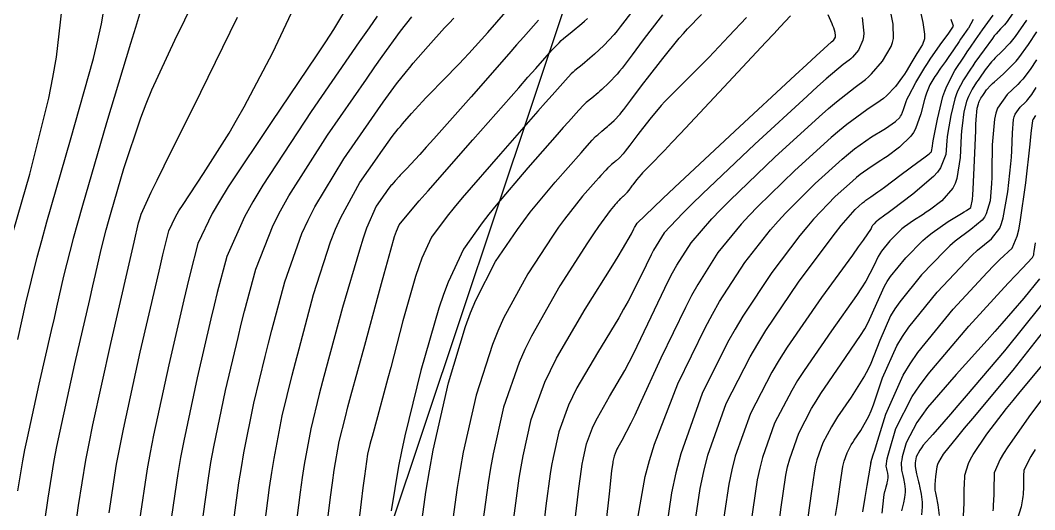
# Model space of a CAD drawing. Header units: metres. Extents: x 837476 to 838477, y 1189012 to 1191014.
# Drawn here: x 837689.9 to 837773.6, y 1189616.1 to 1189656.4 of the extents above; entities that cross this region are included whole.
import ezdxf

# ---------------------------------------------------------------- set-up
doc = ezdxf.new("R2010")
doc.units = ezdxf.units.M
doc.header["$LTSCALE"] = 0.3
for name, color, linetype in [('CORREDORVIA', 94, 'Continuous'), ('COTAS 10', 1, 'Continuous'), ('COTAS INT', 252, 'Continuous')]:
    doc.layers.add(name, color=color, linetype=linetype)

msp = doc.modelspace()

# ---------------------------------------------------------------- linework, layer by layer
at = {"layer": 'CORREDORVIA'}
msp.add_lwpolyline([(837910.676, 1191000.965), (838246.889, 1191005.3), (838347.391, 1190870.925), (838423.516, 1190628.699), (838450.215, 1190473.685), (838321.32, 1190375.615), (838242.09, 1190297.633), (838236.889, 1190068.622), (838166.593, 1189160.17), (837860.483, 1189307.124), (837593.191, 1189234.399), (837744.487, 1189686.609), (837700.859, 1189887.9), (837671.347, 1190075.087), (837676.273, 1190181.696), (837885.383, 1190229.429), (837983.184, 1190344.12), (837817.554, 1190502.187), (837798.033, 1190660.17), (837963.574, 1190795.982)], close=True, dxfattribs=at)
at = {"layer": 'COTAS 10'}
for points in [[(837688.97, 1189637.947), (837690.638, 1189643.76), (837692.223, 1189650.009), (837692.558, 1189651.714), (837692.849, 1189653.409), (837693.527, 1189659.439)], [(837697.182, 1189615.827), (837697.811, 1189619.847), (837698.072, 1189621.226), (837698.371, 1189622.72), (837699.761, 1189629.075), (837701.116, 1189634.933), (837701.392, 1189636.113), (837701.624, 1189637.101), (837702.105, 1189639.075), (837702.667, 1189640.239), (837702.95, 1189640.717), (837703.289, 1189641.262), (837704.974, 1189643.793), (837707.096, 1189647.134), (837707.711, 1189648.19), (837708.338, 1189649.302), (837710.7, 1189653.793), (837712.682, 1189657.983)], [(837709.751, 1189612.775), (837710.421, 1189617.911), (837710.608, 1189619.149), (837710.796, 1189620.306), (837711.48, 1189623.82), (837712.296, 1189627.174), (837712.567, 1189628.23), (837712.857, 1189629.342), (837714.067, 1189633.82), (837715.466, 1189638.183), (837715.876, 1189639.222), (837716.295, 1189640.188), (837717.887, 1189643.067), (837719.302, 1189645.108), (837719.608, 1189645.546), (837719.878, 1189645.928), (837720.545, 1189646.847), (837721.051, 1189647.479), (837721.219, 1189647.68), (837721.399, 1189647.893), (837722.151, 1189648.757), (837723.056, 1189649.747), (837723.334, 1189650.04), (837723.623, 1189650.341), (837724.762, 1189651.495), (837726.065, 1189652.835), (837726.456, 1189653.253), (837726.861, 1189653.691), (837728.436, 1189655.443), (837729.92, 1189657.124)], [(837735.647, 1189615.282), (837735.936, 1189617.843), (837736.154, 1189619.433), (837736.222, 1189619.839), (837736.294, 1189620.229), (837736.581, 1189621.511), (837737.063, 1189622.83), (837737.256, 1189623.242), (837737.476, 1189623.676), (837738.489, 1189625.413), (837739.733, 1189627.561), (837740.099, 1189628.253), (837740.474, 1189628.988), (837741.906, 1189631.995), (837743.32, 1189634.929), (837743.683, 1189635.617), (837744.035, 1189636.251), (837745.204, 1189638.094), (837746.929, 1189640.082), (837747.631, 1189640.808), (837748.431, 1189641.61), (837752.129, 1189645.139), (837755.779, 1189648.474), (837756.548, 1189649.153), (837757.213, 1189649.727), (837758.741, 1189650.919), (837759.604, 1189651.555), (837759.849, 1189651.778), (837760.096, 1189652.022), (837761.012, 1189653.073), (837761.714, 1189654.262), (837761.827, 1189654.593), (837761.905, 1189654.924), (837761.889, 1189656.126), (837761.666, 1189657.219)], [(837771.765, 1189657.013), (837771.298, 1189656.348), (837771.185, 1189656.2), (837771.079, 1189656.069), (837770.752, 1189655.727), (837770.37, 1189655.318), (837770.229, 1189655.144), (837770.072, 1189654.943), (837769.378, 1189653.999), (837768.634, 1189652.943), (837768.446, 1189652.671), (837768.266, 1189652.408), (837767.679, 1189651.536), (837767.192, 1189650.588), (837767.075, 1189650.279), (837766.965, 1189649.949), (837766.631, 1189648.586), (837766.396, 1189647.184), (837766.348, 1189646.829), (837766.308, 1189646.489), (837766.225, 1189645.382), (837765.79, 1189644.261), (837765.527, 1189643.912), (837765.203, 1189643.547), (837763.518, 1189642.09), (837761.813, 1189640.815), (837761.475, 1189640.564), (837761.196, 1189640.358), (837760.677, 1189639.985), (837760.536, 1189639.887), (837760.496, 1189639.854), (837760.455, 1189639.818), (837760.306, 1189639.669), (837760.176, 1189639.508), (837760.147, 1189639.465), (837760.122, 1189639.423), (837760.056, 1189639.277), (837759.403, 1189638.316), (837759.006, 1189637.761), (837758.517, 1189637.081), (837755.969, 1189633.579), (837753.149, 1189629.486), (837752.488, 1189628.433), (837751.878, 1189627.416), (837750.106, 1189624.031), (837748.851, 1189620.492), (837748.567, 1189619.377), (837748.311, 1189618.204), (837747.615, 1189613.478)], [(837722.39, 1189610.654), (837723.334, 1189617.545), (837723.63, 1189619.301), (837723.94, 1189620.991), (837725.186, 1189626.549), (837726.601, 1189631.203), (837727.019, 1189632.324), (837727.447, 1189633.371), (837729.084, 1189636.549), (837730.877, 1189639.197), (837731.403, 1189639.911), (837731.942, 1189640.617), (837733.996, 1189643.096), (837736.126, 1189645.51), (837736.43, 1189645.854), (837737.057, 1189646.563), (837737.334, 1189646.851), (837737.418, 1189646.929), (837737.504, 1189647.007), (837737.838, 1189647.285), (837738.21, 1189647.59), (837738.32, 1189647.686), (837738.432, 1189647.786), (837738.863, 1189648.188), (837739.348, 1189648.708), (837739.495, 1189648.883), (837739.647, 1189649.071), (837740.243, 1189649.861), (837741.031, 1189650.921), (837741.304, 1189651.28), (837741.601, 1189651.666), (837742.874, 1189653.294), (837744.233, 1189654.949), (837744.585, 1189655.352), (837744.926, 1189655.731), (837746.067, 1189656.9)], [(837759.376, 1189615.92), (837759.582, 1189617.11), (837759.748, 1189618.076), (837760.021, 1189619.692), (837760.034, 1189619.815), (837760.037, 1189619.839), (837760.04, 1189619.859), (837760.044, 1189619.897), (837760.046, 1189619.908), (837760.047, 1189619.91), (837760.048, 1189619.913), (837760.05, 1189619.922), (837760.053, 1189619.93), (837760.053, 1189619.932), (837760.054, 1189619.935), (837760.055, 1189619.943), (837760.056, 1189619.952), (837760.056, 1189619.957), (837760.055, 1189619.965), (837760.053, 1189619.974), (837760.053, 1189619.976), (837760.052, 1189619.979), (837760.05, 1189619.987), (837760.237, 1189620.602), (837760.356, 1189620.986), (837760.504, 1189621.463), (837761.28, 1189623.961), (837762.718, 1189627.177), (837763.283, 1189628.108), (837763.92, 1189629.056), (837766.825, 1189632.626), (837769.626, 1189635.638), (837770.197, 1189636.235), (837770.68, 1189636.729), (837771.688, 1189637.657), (837772.124, 1189638.638), (837772.246, 1189639.166), (837772.368, 1189639.805), (837772.816, 1189643.037), (837773.18, 1189646.229), (837773.249, 1189646.842), (837773.305, 1189647.337), (837773.393, 1189648.151), (837773.397, 1189648.192), (837773.399, 1189648.201), (837773.402, 1189648.21), (837773.417, 1189648.232), (837773.434, 1189648.248), (837773.439, 1189648.252), (837773.455, 1189648.272), (837773.648, 1189648.591)], [(837767.69, 1189615.585), (837767.738, 1189616.64), (837767.748, 1189617.622), (837767.754, 1189617.874), (837767.76, 1189618.118), (837767.792, 1189618.928), (837768.096, 1189619.905), (837768.274, 1189620.254), (837768.492, 1189620.637), (837769.618, 1189622.304), (837771.245, 1189624.425), (837771.78, 1189625.094), (837772.351, 1189625.799), (837774.715, 1189628.642)]]:
    msp.add_lwpolyline(points, dxfattribs=at)
at = {"layer": 'COTAS INT'}
for points in [[(837689.645, 1189630.127), (837690.309, 1189633.129), (837691.252, 1189636.909), (837691.629, 1189638.293), (837692.056, 1189639.824), (837694.016, 1189646.572), (837695.889, 1189653.279), (837696.261, 1189654.784), (837696.569, 1189656.137), (837697.153, 1189659.753)], [(837689.504, 1189600.121), (837691.008, 1189609.376), (837691.318, 1189611.341), (837691.583, 1189613.046), (837692.154, 1189617.048), (837692.66, 1189620.152), (837692.882, 1189621.292), (837693.14, 1189622.553), (837694.37, 1189628.119), (837695.59, 1189633.431), (837695.842, 1189634.532), (837696.057, 1189635.473), (837696.521, 1189637.533), (837696.944, 1189639.174), (837697.133, 1189639.85), (837697.352, 1189640.622), (837698.402, 1189644.211), (837699.809, 1189648.399), (837700.253, 1189649.548), (837700.721, 1189650.694), (837702.61, 1189654.797), (837704.262, 1189658.18)], [(837717.158, 1189658.103), (837715.703, 1189655.666), (837715.049, 1189654.655), (837714.287, 1189653.498), (837710.625, 1189648.103), (837707.026, 1189642.697), (837706.303, 1189641.532), (837705.697, 1189640.511), (837704.498, 1189638.024), (837703.871, 1189635.549), (837703.627, 1189634.536), (837703.352, 1189633.381), (837702.105, 1189628.024), (837700.856, 1189622.237), (837700.58, 1189620.81), (837700.333, 1189619.46), (837699.696, 1189615.217)], [(837740.391, 1189657.242), (837739.368, 1189655.886), (837739.105, 1189655.562), (837738.851, 1189655.261), (837738.006, 1189654.356), (837737.251, 1189653.651), (837737.054, 1189653.475), (837736.862, 1189653.308), (837736.21, 1189652.772), (837735.624, 1189652.285), (837735.473, 1189652.149), (837735.327, 1189652.011), (837734.84, 1189651.507), (837733.74, 1189650.264), (837733.208, 1189649.661), (837732.576, 1189648.946), (837729.473, 1189645.428), (837726.32, 1189641.789), (837725.657, 1189640.998), (837725.085, 1189640.301), (837723.78, 1189638.564), (837722.988, 1189636.819), (837722.74, 1189636.117), (837722.479, 1189635.319), (837721.436, 1189631.647), (837720.429, 1189627.824), (837720.192, 1189626.932), (837719.973, 1189626.112), (837719.333, 1189623.75), (837718.889, 1189622.126), (837718.794, 1189621.772), (837718.711, 1189621.458), (837718.512, 1189620.667), (837718.252, 1189618.858), (837718.13, 1189617.903), (837717.987, 1189616.75), (837717.293, 1189610.943)], [(837764.112, 1189657.247), (837764.336, 1189656.246), (837764.467, 1189655.302), (837764.472, 1189655.093), (837764.462, 1189654.908), (837764.31, 1189654.431), (837764.028, 1189654.014), (837763.936, 1189653.867), (837763.838, 1189653.705), (837763.433, 1189653.006), (837762.954, 1189652.215), (837762.809, 1189651.996), (837762.658, 1189651.777), (837762.069, 1189650.985), (837761.328, 1189650.206), (837761.082, 1189649.995), (837760.817, 1189649.786), (837759.713, 1189649.047), (837758.06, 1189647.841), (837757.45, 1189647.337), (837756.773, 1189646.76), (837753.781, 1189644.06), (837750.723, 1189641.086), (837750.006, 1189640.335), (837749.344, 1189639.616), (837747.423, 1189637.282), (837745.755, 1189634.652), (837745.254, 1189633.747), (837744.735, 1189632.766), (837742.718, 1189628.582), (837740.929, 1189624.693), (837740.554, 1189623.897), (837740.23, 1189623.223), (837739.496, 1189621.804), (837739.159, 1189621.225), (837739.085, 1189621.081), (837739.021, 1189620.943), (837738.86, 1189620.504), (837738.765, 1189620.076), (837738.741, 1189619.946), (837738.718, 1189619.811), (837738.645, 1189619.281), (837738.437, 1189617.405), (837738.329, 1189616.422), (837738.199, 1189615.237)], [(837699.707, 1189656.937), (837699.359, 1189655.842), (837698.951, 1189654.528), (837696.975, 1189647.97), (837694.988, 1189641.178), (837694.572, 1189639.717), (837694.216, 1189638.437), (837693.415, 1189635.331), (837692.851, 1189632.8), (837692.643, 1189631.883), (837692.413, 1189630.872), (837691.398, 1189626.44), (837690.422, 1189622.025), (837690.218, 1189621.025), (837690.041, 1189620.121), (837689.641, 1189617.659)], [(837694.082, 1189612.237), (837694.668, 1189616.438), (837695.278, 1189620.184), (837695.546, 1189621.559), (837695.858, 1189623.081), (837697.342, 1189629.798), (837698.767, 1189635.991), (837699.262, 1189638.146), (837699.627, 1189639.736), (837699.673, 1189639.912), (837699.693, 1189639.984), (837699.716, 1189640.067), (837699.829, 1189640.451), (837700.666, 1189642.269), (837701.147, 1189643.255), (837701.735, 1189644.451), (837704.758, 1189650.514), (837707.77, 1189656.682)], [(837719.316, 1189656.789), (837718.64, 1189655.819), (837717.835, 1189654.66), (837713.863, 1189648.909), (837709.87, 1189642.834), (837709.051, 1189641.471), (837708.358, 1189640.246), (837706.89, 1189636.973), (837706.117, 1189633.998), (837705.862, 1189632.96), (837705.588, 1189631.829), (837704.449, 1189626.973), (837703.341, 1189621.754), (837703.087, 1189620.395), (837702.855, 1189619.073), (837702.21, 1189614.606)], [(837704.723, 1189613.996), (837705.377, 1189618.685), (837705.594, 1189619.979), (837705.826, 1189621.272), (837706.793, 1189625.922), (837707.824, 1189630.277), (837708.097, 1189631.383), (837708.364, 1189632.446), (837709.282, 1189635.922), (837710.727, 1189639.558), (837711.326, 1189640.721), (837712.012, 1189641.952), (837715.205, 1189646.962), (837718.415, 1189651.595), (837719.111, 1189652.588), (837719.723, 1189653.455), (837721.238, 1189655.541), (837722.17, 1189656.732)], [(837707.237, 1189613.385), (837707.899, 1189618.298), (837708.101, 1189619.564), (837708.311, 1189620.789), (837709.137, 1189624.871), (837710.06, 1189628.726), (837710.332, 1189629.807), (837710.61, 1189630.894), (837711.675, 1189634.871), (837713.097, 1189638.87), (837713.601, 1189639.971), (837714.153, 1189641.07), (837716.546, 1189645.015), (837718.858, 1189648.352), (837719.359, 1189649.067), (837719.8, 1189649.691), (837720.891, 1189651.194), (837721.719, 1189652.228), (837721.993, 1189652.557), (837722.288, 1189652.905), (837723.516, 1189654.316), (837724.872, 1189655.811), (837725.247, 1189656.212), (837725.621, 1189656.606)], [(837732.623, 1189656.45), (837731.372, 1189655.039), (837730.814, 1189654.407), (837730.164, 1189653.67), (837727.049, 1189650.139), (837723.974, 1189646.664), (837723.349, 1189645.963), (837722.823, 1189645.376), (837721.739, 1189644.197), (837721.323, 1189643.775), (837721.217, 1189643.665), (837721.116, 1189643.558), (837720.785, 1189643.197), (837720.511, 1189642.882), (837720.445, 1189642.804), (837720.384, 1189642.73), (837720.199, 1189642.5), (837719.955, 1189642.164), (837719.857, 1189642.025), (837719.745, 1189641.865), (837719.229, 1189641.12), (837718.437, 1189639.306), (837718.151, 1189638.472), (837717.836, 1189637.495), (837716.459, 1189632.769), (837715.103, 1189627.791), (837714.802, 1189626.654), (837714.532, 1189625.622), (837713.824, 1189622.769), (837713.281, 1189619.824), (837713.116, 1189618.733), (837712.943, 1189617.524), (837712.265, 1189612.164)], [(837714.779, 1189611.554), (837715.465, 1189617.137), (837715.623, 1189618.318), (837715.766, 1189619.341), (837716.168, 1189621.718), (837716.68, 1189623.754), (837716.894, 1189624.562), (837717.139, 1189625.475), (837718.282, 1189629.655), (837719.43, 1189633.822), (837719.677, 1189634.728), (837719.895, 1189635.525), (837720.428, 1189637.509), (837720.739, 1189638.604), (837720.817, 1189638.842), (837720.891, 1189639.051), (837721.127, 1189639.572), (837722.189, 1189640.853), (837722.784, 1189641.541), (837723.509, 1189642.375), (837727.212, 1189646.594), (837730.982, 1189650.868), (837731.749, 1189651.737), (837732.395, 1189652.469), (837733.731, 1189653.978), (837734.323, 1189654.591), (837734.5, 1189654.758), (837734.684, 1189654.925), (837735.396, 1189655.516), (837736.188, 1189656.167), (837736.421, 1189656.37), (837736.661, 1189656.584)], [(837742.843, 1189656.89), (837741.792, 1189655.537), (837741.517, 1189655.175), (837741.248, 1189654.818), (837740.334, 1189653.575), (837739.514, 1189652.488), (837739.304, 1189652.229), (837739.102, 1189651.988), (837738.434, 1189651.272), (837737.842, 1189650.719), (837737.687, 1189650.581), (837737.536, 1189650.449), (837737.024, 1189650.028), (837736.564, 1189649.646), (837736.445, 1189649.539), (837736.33, 1189649.431), (837735.948, 1189649.035), (837735.085, 1189648.059), (837734.667, 1189647.586), (837734.171, 1189647.024), (837731.735, 1189644.262), (837729.131, 1189641.203), (837728.53, 1189640.455), (837727.981, 1189639.749), (837726.432, 1189637.557), (837725.155, 1189634.859), (837724.778, 1189633.835), (837724.391, 1189632.691), (837722.907, 1189627.557), (837721.59, 1189622.182), (837721.307, 1189620.886), (837721.06, 1189619.674), (837720.464, 1189615.989)], [(837749.789, 1189656.666), (837748.329, 1189655.116), (837746.663, 1189653.362), (837746.239, 1189652.928), (837745.832, 1189652.515), (837744.497, 1189651.21), (837743.335, 1189650.056), (837743.037, 1189649.739), (837742.749, 1189649.422), (837741.792, 1189648.287), (837740.998, 1189647.272), (837740.813, 1189647.031), (837740.642, 1189646.808), (837740.151, 1189646.147), (837739.78, 1189645.654), (837739.685, 1189645.537), (837739.593, 1189645.428), (837739.291, 1189645.104), (837739.023, 1189644.853), (837738.953, 1189644.791), (837738.884, 1189644.731), (837738.653, 1189644.541), (837738.444, 1189644.368), (837738.39, 1189644.319), (837738.338, 1189644.27), (837738.165, 1189644.091), (837737.774, 1189643.649), (837737.585, 1189643.435), (837737.361, 1189643.181), (837736.257, 1189641.93), (837734.753, 1189640.031), (837734.276, 1189639.368), (837733.773, 1189638.645), (837731.736, 1189635.542), (837729.738, 1189631.884), (837729.259, 1189630.812), (837728.812, 1189629.715), (837727.465, 1189625.542), (837726.411, 1189620.839), (837726.148, 1189619.408), (837725.898, 1189617.922), (837725.099, 1189612.092)], [(837753.409, 1189656.807), (837752.559, 1189655.9), (837752.026, 1189655.329), (837751.364, 1189654.621), (837747.899, 1189650.911), (837744.341, 1189647.113), (837743.62, 1189646.349), (837743.014, 1189645.709), (837741.78, 1189644.437), (837741.32, 1189643.98), (837741.202, 1189643.854), (837741.088, 1189643.729), (837740.709, 1189643.28), (837740.395, 1189642.878), (837740.322, 1189642.783), (837740.254, 1189642.694), (837740.06, 1189642.433), (837739.913, 1189642.238), (837739.875, 1189642.191), (837739.839, 1189642.148), (837739.719, 1189642.02), (837739.613, 1189641.921), (837739.585, 1189641.896), (837739.558, 1189641.873), (837739.467, 1189641.797), (837739.384, 1189641.729), (837739.363, 1189641.709), (837739.342, 1189641.69), (837739.274, 1189641.619), (837739.119, 1189641.444), (837739.044, 1189641.359), (837738.955, 1189641.259), (837738.519, 1189640.764), (837737.565, 1189639.445), (837737.15, 1189638.824), (837736.669, 1189638.094), (837734.389, 1189634.534), (837732.029, 1189630.396), (837731.499, 1189629.301), (837731.022, 1189628.228), (837729.744, 1189624.534), (837728.882, 1189620.686), (837728.667, 1189619.516), (837728.462, 1189618.3), (837727.808, 1189613.53)], [(837730.518, 1189614.968), (837731.026, 1189618.678), (837731.185, 1189619.624), (837731.352, 1189620.534), (837732.023, 1189623.526), (837733.146, 1189626.603), (837733.598, 1189627.565), (837734.111, 1189628.576), (837736.474, 1189632.629), (837738.738, 1189636.236), (837739.188, 1189636.966), (837739.563, 1189637.579), (837740.28, 1189638.822), (837740.488, 1189639.254), (837740.542, 1189639.355), (837740.594, 1189639.448), (837740.766, 1189639.72), (837742.099, 1189641.015), (837742.883, 1189641.754), (837743.847, 1189642.658), (837748.825, 1189647.296), (837753.791, 1189651.902), (837754.746, 1189652.785), (837755.519, 1189653.499), (837756.798, 1189654.662), (837756.892, 1189654.731), (837756.919, 1189654.755), (837756.946, 1189654.782), (837757.046, 1189654.897), (837757.116, 1189655.056), (837757.125, 1189655.111), (837757.129, 1189655.17), (837757.102, 1189655.423), (837756.976, 1189655.821), (837756.917, 1189655.971), (837756.847, 1189656.139), (837756.508, 1189656.894)], [(837759.315, 1189656.66), (837759.424, 1189655.628), (837759.45, 1189655.375), (837759.431, 1189655.073), (837759.388, 1189654.795), (837759.029, 1189653.985), (837758.521, 1189653.402), (837758.384, 1189653.267), (837758.248, 1189653.143), (837757.77, 1189652.79), (837756.366, 1189651.613), (837755.647, 1189650.969), (837754.785, 1189650.188), (837750.477, 1189646.217), (837746.139, 1189642.134), (837745.257, 1189641.281), (837744.514, 1189640.549), (837742.985, 1189638.907), (837742.314, 1189637.85), (837742.113, 1189637.486), (837741.904, 1189637.091), (837741.093, 1189635.409), (837740.018, 1189633.283), (837739.644, 1189632.609), (837739.235, 1189631.898), (837737.481, 1189629.021), (837735.793, 1189626.126), (837735.427, 1189625.404), (837735.104, 1189624.716), (837734.302, 1189622.519), (837733.823, 1189620.381), (837733.704, 1189619.731), (837733.59, 1189619.056), (837733.227, 1189616.405), (837732.857, 1189613.159)], [(837740.591, 1189614.152), (837741.414, 1189618.827), (837741.769, 1189620.155), (837742.18, 1189621.498), (837744.122, 1189626.469), (837746.369, 1189631.085), (837746.972, 1189632.203), (837747.566, 1189633.253), (837749.642, 1189636.469), (837751.759, 1189639.15), (837752.38, 1189639.863), (837753.015, 1189640.562), (837755.433, 1189642.982), (837757.679, 1189644.993), (837758.206, 1189645.435), (837758.692, 1189645.828), (837760.104, 1189646.831), (837761.103, 1189647.437), (837761.328, 1189647.578), (837761.531, 1189647.708), (837762.079, 1189648.083), (837762.423, 1189648.421), (837762.498, 1189648.527), (837762.563, 1189648.64), (837762.725, 1189649.093), (837762.945, 1189649.732), (837763.048, 1189649.962), (837763.168, 1189650.214), (837763.753, 1189651.315), (837764.489, 1189652.55), (837764.704, 1189652.887), (837764.925, 1189653.221), (837765.765, 1189654.409), (837766.465, 1189655.361), (837766.598, 1189655.546), (837766.705, 1189655.698), (837766.869, 1189655.961), (837766.784, 1189656.199), (837766.734, 1189656.333), (837766.672, 1189656.498)], [(837768.475, 1189656.497), (837768.093, 1189655.797), (837768.055, 1189655.742), (837767.584, 1189655.073), (837767.449, 1189654.877), (837767.317, 1189654.684), (837766.86, 1189654.002), (837766.429, 1189653.362), (837766.314, 1189653.195), (837766.199, 1189653.031), (837765.799, 1189652.478), (837765.426, 1189651.951), (837765.329, 1189651.805), (837765.235, 1189651.659), (837764.918, 1189651.128), (837764.623, 1189650.438), (837764.542, 1189650.19), (837764.462, 1189649.918), (837764.177, 1189648.733), (837763.734, 1189647.491), (837763.555, 1189647.183), (837763.351, 1189646.891), (837762.408, 1189645.966), (837761.377, 1189645.219), (837761.118, 1189645.039), (837760.87, 1189644.871), (837760.066, 1189644.361), (837759.165, 1189643.72), (837758.855, 1189643.47), (837758.518, 1189643.187), (837757.085, 1189641.903), (837755.307, 1189640.039), (837754.754, 1189639.39), (837754.175, 1189638.684), (837751.861, 1189635.656), (837749.468, 1189632.053), (837748.838, 1189630.984), (837748.223, 1189629.885), (837746.117, 1189625.656), (837744.356, 1189620.691), (837743.958, 1189619.126), (837743.598, 1189617.479), (837742.621, 1189610.848)], [(837745.118, 1189612.163), (837745.955, 1189617.842), (837746.262, 1189619.252), (837746.604, 1189620.591), (837748.112, 1189624.844), (837750.076, 1189628.685), (837750.704, 1189629.765), (837751.37, 1189630.853), (837754.08, 1189634.844), (837756.59, 1189638.218), (837757.128, 1189638.917), (837757.599, 1189639.515), (837758.736, 1189640.825), (837759.358, 1189641.381), (837759.504, 1189641.504), (837759.638, 1189641.612), (837760.029, 1189641.89), (837760.608, 1189642.284), (837760.862, 1189642.466), (837761.156, 1189642.679), (837762.554, 1189643.712), (837763.917, 1189644.729), (837764.416, 1189645.102), (837764.856, 1189645.43), (837764.97, 1189645.525), (837764.992, 1189645.548), (837765.01, 1189645.568), (837765.039, 1189645.628), (837765.116, 1189646.065), (837765.164, 1189646.324), (837765.224, 1189646.642), (837765.536, 1189648.289), (837765.99, 1189650.143), (837766.14, 1189650.592), (837766.299, 1189651.013), (837766.962, 1189652.302), (837767.758, 1189653.487), (837768.002, 1189653.842), (837768.257, 1189654.21), (837768.682, 1189654.814), (837769.262, 1189655.638), (837770.124, 1189656.851)], [(837772.892, 1189656.451), (837771.953, 1189655.113), (837771.725, 1189654.816), (837771.511, 1189654.552), (837770.855, 1189653.866), (837770.3, 1189653.343), (837770.15, 1189653.181), (837770.003, 1189653.013), (837769.483, 1189652.346), (837769.007, 1189651.67), (837768.887, 1189651.496), (837768.772, 1189651.328), (837768.397, 1189650.77), (837768.085, 1189650.164), (837768.01, 1189649.966), (837767.94, 1189649.754), (837767.726, 1189648.883), (837767.567, 1189647.726), (837767.531, 1189647.335), (837767.499, 1189646.913), (837767.411, 1189645.136), (837767.141, 1189643.382), (837766.993, 1189642.976), (837766.814, 1189642.604), (837765.906, 1189641.544), (837764.868, 1189640.787), (837764.607, 1189640.606), (837764.358, 1189640.436), (837763.555, 1189639.924), (837762.815, 1189639.405), (837762.605, 1189639.231), (837762.393, 1189639.044), (837761.61, 1189638.26), (837760.924, 1189637.415), (837760.773, 1189637.19), (837760.639, 1189636.968), (837760.296, 1189636.198), (837759.616, 1189634.923), (837759.27, 1189634.382), (837758.854, 1189633.761), (837756.782, 1189630.841), (837754.531, 1189627.573), (837754.002, 1189626.733), (837753.516, 1189625.92), (837752.101, 1189623.218), (837751.099, 1189620.393), (837750.872, 1189619.503), (837750.668, 1189618.566), (837750.112, 1189614.793)], [(837752.198, 1189612.72), (837752.609, 1189616.108), (837753.024, 1189618.928), (837753.177, 1189619.628), (837753.347, 1189620.294), (837754.096, 1189622.406), (837755.153, 1189624.425), (837755.517, 1189625.033), (837755.912, 1189625.661), (837757.594, 1189628.103), (837759.192, 1189630.441), (837759.533, 1189631.004), (837759.83, 1189631.529), (837760.536, 1189633.12), (837761.156, 1189634.513), (837761.399, 1189634.915), (837761.672, 1189635.323), (837762.914, 1189636.852), (837764.331, 1189638.27), (837764.715, 1189638.608), (837765.094, 1189638.922), (837766.434, 1189639.862), (837767.52, 1189640.514), (837767.739, 1189640.647), (837767.923, 1189640.76), (837768.294, 1189640.999), (837768.426, 1189641.66), (837768.46, 1189642.039), (837768.492, 1189642.504), (837768.597, 1189644.89), (837768.69, 1189647.338), (837768.714, 1189647.841), (837768.738, 1189648.268), (837768.821, 1189649.18), (837768.915, 1189649.56), (837768.945, 1189649.653), (837768.978, 1189649.739), (837769.114, 1189650.004), (837769.278, 1189650.247), (837769.328, 1189650.321), (837769.381, 1189650.397), (837769.588, 1189650.692), (837769.933, 1189651.083), (837770.072, 1189651.219), (837770.23, 1189651.367), (837770.958, 1189652.004), (837771.797, 1189652.814), (837772.025, 1189653.07), (837772.251, 1189653.342), (837773.055, 1189654.44), (837773.737, 1189655.472)], [(837773.707, 1189653.178), (837773.188, 1189652.384), (837772.572, 1189651.582), (837772.371, 1189651.359), (837772.158, 1189651.136), (837771.278, 1189650.326), (837770.504, 1189649.196), (837770.356, 1189648.77), (837770.238, 1189648.296), (837770.055, 1189646.178), (837770.034, 1189643.987), (837770.018, 1189643.467), (837769.998, 1189642.984), (837769.891, 1189641.554), (837769.564, 1189640.471), (837769.407, 1189640.208), (837769.22, 1189639.96), (837768.3, 1189639.195), (837766.999, 1189638.217), (837766.571, 1189637.834), (837766.114, 1189637.403), (837764.218, 1189635.443), (837762.42, 1189633.23), (837762.025, 1189632.64), (837761.674, 1189632.059), (837760.776, 1189630.041), (837760.043, 1189628.135), (837759.796, 1189627.625), (837759.529, 1189627.121), (837758.407, 1189625.366), (837757.293, 1189623.748), (837757.032, 1189623.332), (837756.791, 1189622.93), (837756.09, 1189621.593), (837755.594, 1189620.194), (837755.482, 1189619.754), (837755.381, 1189619.29), (837755.106, 1189617.423), (837754.744, 1189614.661)], [(837757.128, 1189615.607), (837757.29, 1189616.603), (837757.603, 1189618.738), (837757.738, 1189619.652), (837757.787, 1189619.879), (837757.842, 1189620.095), (837758.085, 1189620.78), (837758.428, 1189621.435), (837758.546, 1189621.632), (837758.674, 1189621.836), (837759.22, 1189622.628), (837759.867, 1189623.802), (837760.059, 1189624.246), (837760.257, 1189624.742), (837761.016, 1189626.963), (837762.191, 1189629.604), (837762.651, 1189630.364), (837763.168, 1189631.137), (837765.521, 1189634.034), (837767.87, 1189636.52), (837768.384, 1189637.034), (837768.84, 1189637.473), (837769.994, 1189638.426), (837770.672, 1189639.299), (837770.826, 1189639.687), (837770.966, 1189640.138), (837771.353, 1189642.296), (837771.589, 1189644.606), (837771.634, 1189645.154), (837771.669, 1189645.662), (837771.724, 1189647.164), (837771.818, 1189648.244), (837771.878, 1189648.486), (837771.953, 1189648.703), (837772.348, 1189649.279), (837772.796, 1189649.692), (837772.905, 1189649.806), (837773.007, 1189649.919), (837773.321, 1189650.328), (837773.678, 1189650.884)], [(837760.968, 1189615.815), (837761.028, 1189616.34), (837761.15, 1189617.332), (837761.203, 1189617.601), (837761.22, 1189617.67), (837761.237, 1189617.737), (837761.304, 1189617.963), (837761.369, 1189618.177), (837761.384, 1189618.237), (837761.399, 1189618.298), (837761.441, 1189618.521), (837761.461, 1189618.747), (837761.462, 1189618.81), (837761.46, 1189618.873), (837761.433, 1189619.098), (837761.388, 1189619.323), (837761.36, 1189619.447), (837761.306, 1189619.672), (837761.395, 1189620.286), (837761.471, 1189620.594), (837761.57, 1189620.962), (837762.113, 1189622.787), (837763.454, 1189625.428), (837764.057, 1189626.309), (837764.759, 1189627.256), (837768.129, 1189631.217), (837771.382, 1189634.755), (837772.011, 1189635.435), (837772.521, 1189635.985), (837773.383, 1189636.888), (837773.476, 1189637.104), (837773.502, 1189637.221), (837773.529, 1189637.363), (837773.628, 1189638.082)], [(837773.943, 1189635.109), (837772.668, 1189633.519), (837770.86, 1189631.432), (837770.272, 1189630.769), (837769.647, 1189630.07), (837767.073, 1189627.235), (837764.725, 1189624.502), (837764.241, 1189623.867), (837763.829, 1189623.284), (837762.945, 1189621.614), (837762.635, 1189620.46), (837762.586, 1189620.202), (837762.552, 1189619.971), (837762.562, 1189619.357), (837762.668, 1189618.916), (837762.722, 1189618.672), (837762.81, 1189618.231), (837762.863, 1189617.788), (837762.867, 1189617.666), (837762.867, 1189617.543), (837762.827, 1189617.1), (837762.744, 1189616.661), (837762.716, 1189616.542), (837762.685, 1189616.424), (837762.558, 1189616.004)], [(837774.085, 1189632.958), (837771.062, 1189629.188), (837767.903, 1189625.47), (837767.22, 1189624.673), (837766.62, 1189623.977), (837765.145, 1189622.302), (837764.367, 1189621.397), (837764.207, 1189621.187), (837764.071, 1189620.994), (837763.778, 1189620.441), (837763.701, 1189619.959), (837763.7, 1189619.81), (837763.709, 1189619.655), (837763.817, 1189619.042), (837763.976, 1189618.385), (837764.017, 1189618.203), (837764.056, 1189618.021), (837764.188, 1189617.363), (837764.267, 1189616.704), (837764.273, 1189616.522), (837764.272, 1189616.339), (837764.213, 1189615.678)], [(837775.079, 1189631.815), (837771.76, 1189627.58), (837768.423, 1189623.62), (837767.746, 1189622.81), (837767.177, 1189622.124), (837766.011, 1189620.68), (837765.628, 1189620.012), (837765.551, 1189619.815), (837765.487, 1189619.612), (837765.362, 1189618.837), (837765.332, 1189618.172), (837765.328, 1189618.038), (837765.325, 1189617.927), (837765.333, 1189617.708), (837765.38, 1189617.477), (837765.403, 1189617.357), (837765.43, 1189617.214), (837765.566, 1189616.496), (837765.67, 1189615.62)], [(837775.314, 1189626.726), (837773.224, 1189623.927), (837771.357, 1189621.281), (837770.998, 1189620.724), (837770.707, 1189620.244), (837770.229, 1189619.142), (837770.203, 1189618.494), (837770.198, 1189618.298), (837770.194, 1189618.096), (837770.185, 1189617.311), (837770.147, 1189616.466), (837770.124, 1189616.227), (837770.095, 1189615.986)], [(837773.611, 1189621.043), (837773.25, 1189620.489), (837772.666, 1189619.356), (837772.646, 1189618.869), (837772.642, 1189618.723), (837772.639, 1189618.571), (837772.633, 1189617.981), (837772.604, 1189617.347), (837772.587, 1189617.168), (837772.565, 1189616.987), (837772.454, 1189616.319), (837772.083, 1189615.208)]]:
    msp.add_lwpolyline(points, dxfattribs=at)

doc.saveas('drawing.dxf')
